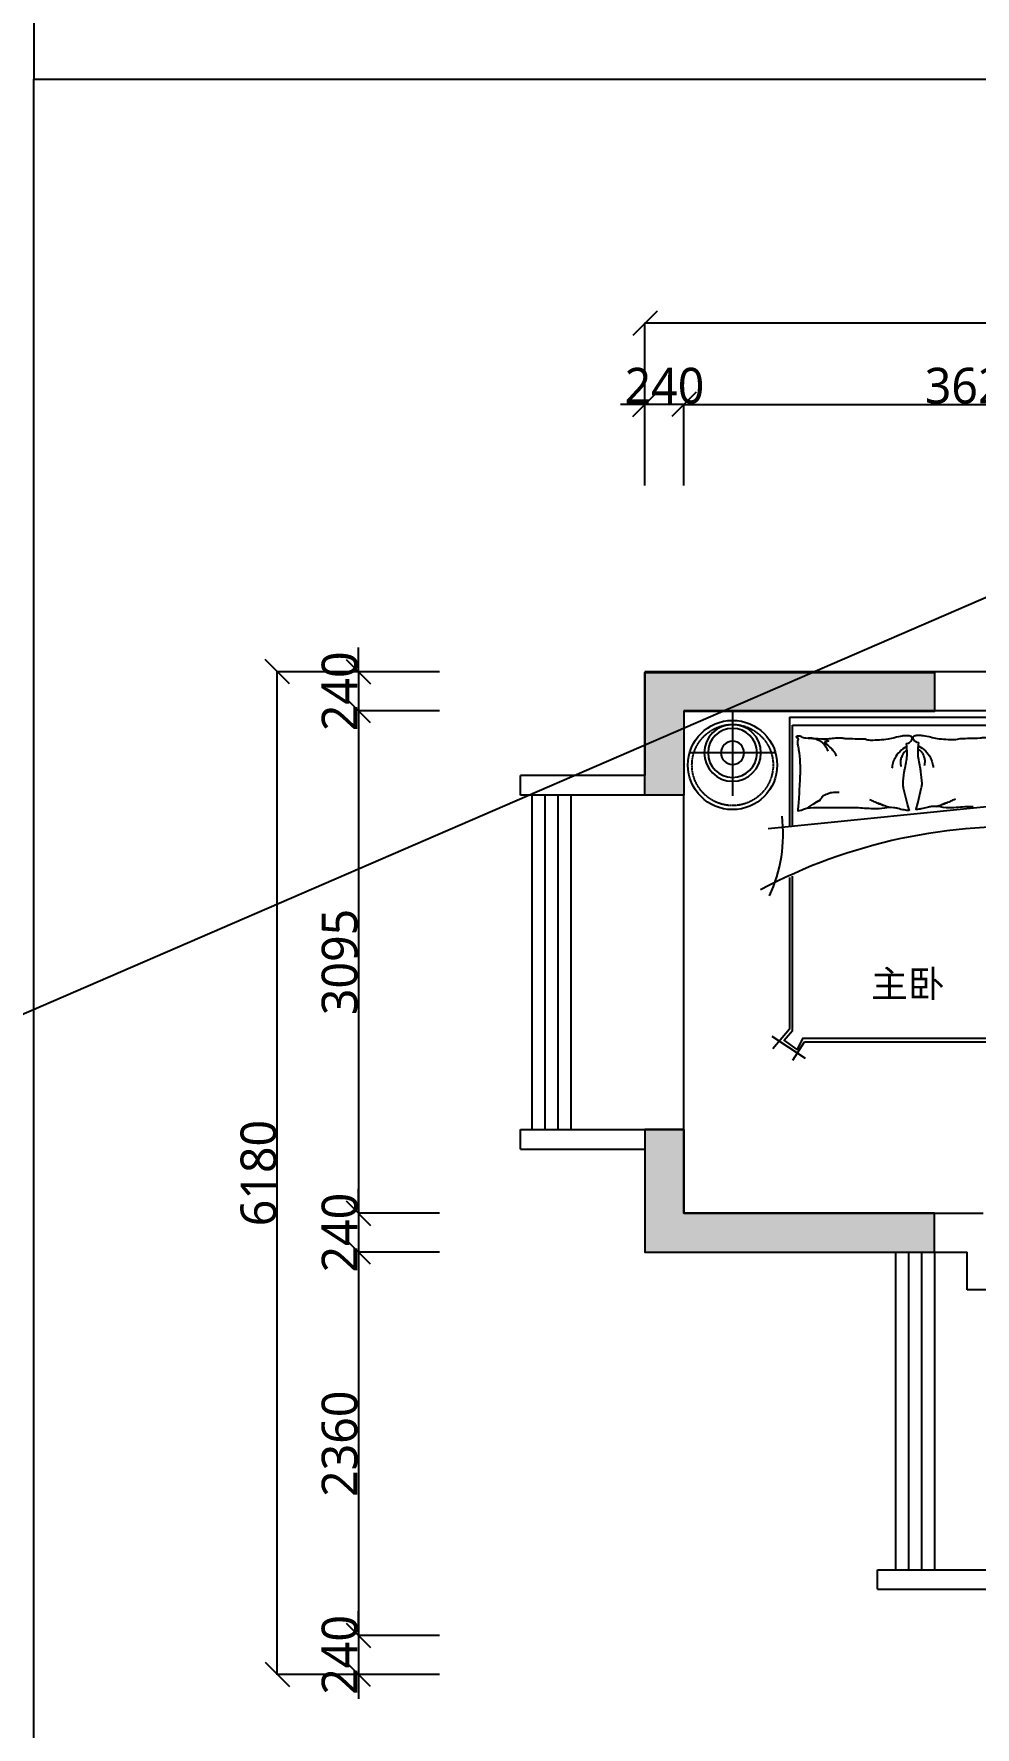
# Model space of a CAD drawing. Header units: millimetres. Extents: x -18923 to 87021, y -73077 to -1985.
# Drawn here: x 7563 to 13364, y -66033 to -55599 of the extents above; entities that cross this region are included whole.
import ezdxf

# ---------------------------------------------------------------- set-up
doc = ezdxf.new("R2010")
doc.units = ezdxf.units.MM
doc.header["$LTSCALE"] = 10
doc.linetypes.add('DASH', pattern=[0.35, 0.25, -0.1])
doc.layers.get('Defpoints').update_dxf_attribs({"color": 250})
for name, color, linetype in [('0文字-标注', 7, 'Continuous'), ('1结构-填充-剪力墙', 251, 'Continuous'), ('1结构-墙体', 7, 'Continuous'), ('1结构-楼梯-梯步', 49, 'Continuous'), ('1结构-窗及电梯', 133, 'Continuous'), ('2平面-家具-活动', 133, 'Continuous'), ('2平面-家具-细线', 8, 'Continuous'), ('5', 8, 'Continuous'), ('平面-文字', 255, 'Continuous')]:
    doc.layers.add(name, color=color, linetype=linetype)
doc.styles.add('dim_font', font='SIMPLEX.shx', dxfattribs={"width": 0.8})
doc.styles.add('图框－雅黑', font='')
doc.styles.get('图框－雅黑').set_extended_font_data('Microsoft YaHei')
doc.dimstyles.new('1-30', dxfattribs={"dimtxt": 150, "dimasz": 4, "dimexe": 1.5, "dimexo": 0, "dimgap": 0.6, "dimtad": 1, "dimdec": 0, "dimlfac": 30, "dimdsep": 46, "dimtxsty": 'dim_font', "dimblk": 'DOTSMALL', "dimcen": 4, "dimdle": 1.5, "dimclrd": 123, "dimclre": 123, "dimclrt": 256, "dimadec": 0, "dimazin": 0, "dimtfac": 1, "dimtdec": 0, "dimtix": 1, "dimtmove": 2, "dimatfit": 3, "dimldrblk": 'DOTSMALL', "dimfxl": 1.5, "dimarcsym": 0})

# ---------------------------------------------------------------- blocks, each defined once
blk = doc.blocks.new('_OBLIQUE')
at = {"color": 0, "linetype": 'ByBlock'}
blk.add_line((-0.5, -0.5), (0.5, 0.5), dxfattribs=at)
blk = doc.blocks.new('*D150')
at = {"layer": '0文字-标注', "color": 8, "lineweight": -2, "transparency": 16777216}
for p, q in [((10063, -59770), (9562, -59770)), ((9563, -59769), (9563, -62868)), ((10063, -62866), (9562, -62866))]:
    blk.add_line(p, q, dxfattribs=at)
at = {"layer": 'Defpoints', "color": 0, "transparency": 16777216}
for p in [(10063, -59770), (9563, -62866), (10063, -62866)]:
    blk.add_point(p, dxfattribs=at)
at = {"layer": '0文字-标注', "color": 8, "lineweight": -2, "transparency": 16777216, "xscale": 150, "yscale": 150, "zscale": 150}
for p, rotation in [((9563, -59770), 90), ((9563, -62866), 270)]:
    blk.add_blockref('_OBLIQUE', p, dxfattribs=dict(at, rotation=rotation))
at = {"layer": '0文字-标注', "color": 255, "transparency": 16777216, "insert": (9448, -61318), "char_height": 220, "attachment_point": 5, "rotation": 90, "style": '图框－雅黑'}
blk.add_mtext('3095', dxfattribs=at)
blk = doc.blocks.new('_DotSmall')
at = {"color": 0, "linetype": 'ByBlock', "const_width": 0.5}
blk.add_lwpolyline([(-0.0625, 0, 1), (0.0625, 0, 1)], format="xyb", close=True, dxfattribs=at)
blk = doc.blocks.new('*D151')
at = {"layer": '0文字-标注', "color": 8, "lineweight": -2, "transparency": 16777216}
for p, q in [((10063, -63106), (9562, -63106)), ((9563, -63105), (9563, -65470)), ((10063, -65468), (9562, -65468))]:
    blk.add_line(p, q, dxfattribs=at)
at = {"layer": 'Defpoints', "color": 0, "transparency": 16777216}
for p in [(10063, -63106), (9563, -65468), (10063, -65468)]:
    blk.add_point(p, dxfattribs=at)
at = {"layer": '0文字-标注', "color": 8, "lineweight": -2, "transparency": 16777216, "xscale": 150, "yscale": 150, "zscale": 150}
for p, rotation in [((9563, -63106), 90), ((9563, -65468), 270)]:
    blk.add_blockref('_OBLIQUE', p, dxfattribs=dict(at, rotation=rotation))
at = {"layer": '0文字-标注', "color": 255, "transparency": 16777216, "insert": (9448, -64287), "char_height": 220, "attachment_point": 5, "rotation": 90, "style": '图框－雅黑'}
blk.add_mtext('2360', dxfattribs=at)
blk = doc.blocks.new('*D152')
at = {"layer": '0文字-标注', "color": 8, "lineweight": -2, "transparency": 16777216}
for p, q in [((10063, -59530), (9062, -59530)), ((9063, -65710), (9063, -59529)), ((10063, -65708), (9062, -65708))]:
    blk.add_line(p, q, dxfattribs=at)
at = {"layer": 'Defpoints', "color": 0, "transparency": 16777216}
for p in [(9063, -59530), (10063, -59530), (10063, -65708)]:
    blk.add_point(p, dxfattribs=at)
at = {"layer": '0文字-标注', "color": 8, "lineweight": -2, "transparency": 16777216, "xscale": 150, "yscale": 150, "zscale": 150}
for p, rotation in [((9063, -59530), 90), ((9063, -65708), 270)]:
    blk.add_blockref('_OBLIQUE', p, dxfattribs=dict(at, rotation=rotation))
at = {"layer": '0文字-标注', "color": 255, "transparency": 16777216, "insert": (8948, -62619), "char_height": 220, "attachment_point": 5, "rotation": 90, "style": '图框－雅黑'}
blk.add_mtext('6180', dxfattribs=at)
blk = doc.blocks.new('*D153')
at = {"layer": '0文字-标注', "color": 8, "lineweight": -2, "transparency": 16777216}
for p, q in [((11567, -57882), (15194, -57882)), ((11569, -58382), (11569, -57881)), ((15193, -58382), (15193, -57881))]:
    blk.add_line(p, q, dxfattribs=at)
at = {"layer": 'Defpoints', "color": 0, "transparency": 16777216}
for p in [(15193, -57882), (11569, -58382), (15193, -58382)]:
    blk.add_point(p, dxfattribs=at)
at = {"layer": '0文字-标注', "color": 8, "lineweight": -2, "transparency": 16777216, "xscale": 150, "yscale": 150, "zscale": 150, "rotation": 180}
blk.add_blockref('_OBLIQUE', (11569, -57882), dxfattribs=at)
at = {"layer": '0文字-标注', "color": 8, "lineweight": -2, "transparency": 16777216, "xscale": 150, "yscale": 150, "zscale": 150}
blk.add_blockref('_OBLIQUE', (15193, -57882), dxfattribs=at)
at = {"layer": '0文字-标注', "color": 255, "transparency": 16777216, "insert": (13381, -57768), "char_height": 220, "attachment_point": 5, "style": '图框－雅黑'}
blk.add_mtext('3625', dxfattribs=at)
blk = doc.blocks.new('*D159')
at = {"layer": '0文字-标注', "color": 8, "lineweight": -2, "transparency": 16777216}
for p, q in [((31050, -57382), (11327, -57382)), ((11329, -58382), (11329, -57381)), ((31049, -58382), (31049, -57381))]:
    blk.add_line(p, q, dxfattribs=at)
at = {"layer": 'Defpoints', "color": 0, "transparency": 16777216}
for p in [(11329, -57382), (11329, -58382), (31049, -58382)]:
    blk.add_point(p, dxfattribs=at)
at = {"layer": '0文字-标注', "color": 8, "lineweight": -2, "transparency": 16777216, "xscale": 150, "yscale": 150, "zscale": 150, "rotation": 180}
blk.add_blockref('_OBLIQUE', (11329, -57382), dxfattribs=at)
at = {"layer": '0文字-标注', "color": 8, "lineweight": -2, "transparency": 16777216, "xscale": 150, "yscale": 150, "zscale": 150}
blk.add_blockref('_OBLIQUE', (31049, -57382), dxfattribs=at)
at = {"layer": '0文字-标注', "color": 255, "transparency": 16777216, "insert": (21189, -57268), "char_height": 220, "attachment_point": 5, "style": '图框－雅黑'}
blk.add_mtext('19720', dxfattribs=at)
blk = doc.blocks.new('*D160')
at = {"layer": '0文字-标注', "color": 8, "lineweight": -2, "transparency": 16777216}
for p, q in [((9563, -59530), (9563, -59380)), ((10063, -59530), (9562, -59530)), ((9563, -59530), (9563, -59770)), ((10063, -59770), (9562, -59770)), ((9563, -59770), (9563, -59920))]:
    blk.add_line(p, q, dxfattribs=at)
at = {"layer": 'Defpoints', "color": 0, "transparency": 16777216}
for p in [(10063, -59530), (9563, -59770), (10063, -59770)]:
    blk.add_point(p, dxfattribs=at)
at = {"layer": '0文字-标注', "color": 8, "lineweight": -2, "transparency": 16777216, "xscale": 150, "yscale": 150, "zscale": 150}
for p, rotation in [((9563, -59530), 270), ((9563, -59770), 90)]:
    blk.add_blockref('_OBLIQUE', p, dxfattribs=dict(at, rotation=rotation))
at = {"layer": '0文字-标注', "color": 255, "transparency": 16777216, "insert": (9448, -59650), "char_height": 220, "attachment_point": 5, "rotation": 90, "style": '图框－雅黑'}
blk.add_mtext('240', dxfattribs=at)
blk = doc.blocks.new('*D161')
at = {"layer": '0文字-标注', "color": 8, "lineweight": -2, "transparency": 16777216}
for p, q in [((9563, -62866), (9563, -62716)), ((10063, -62866), (9562, -62866)), ((9563, -62866), (9563, -63106)), ((10063, -63106), (9562, -63106)), ((9563, -63106), (9563, -63256))]:
    blk.add_line(p, q, dxfattribs=at)
at = {"layer": 'Defpoints', "color": 0, "transparency": 16777216}
for p in [(10063, -62866), (9563, -63106), (10063, -63106)]:
    blk.add_point(p, dxfattribs=at)
at = {"layer": '0文字-标注', "color": 8, "lineweight": -2, "transparency": 16777216, "xscale": 150, "yscale": 150, "zscale": 150}
for p, rotation in [((9563, -62866), 270), ((9563, -63106), 90)]:
    blk.add_blockref('_OBLIQUE', p, dxfattribs=dict(at, rotation=rotation))
at = {"layer": '0文字-标注', "color": 255, "transparency": 16777216, "insert": (9448, -62986), "char_height": 220, "attachment_point": 5, "rotation": 90, "style": '图框－雅黑'}
blk.add_mtext('240', dxfattribs=at)
blk = doc.blocks.new('*D162')
at = {"layer": '0文字-标注', "color": 8, "lineweight": -2, "transparency": 16777216}
for p, q in [((9563, -65468), (9563, -65318)), ((10063, -65468), (9562, -65468)), ((9563, -65468), (9563, -65708)), ((10063, -65708), (9562, -65708)), ((9563, -65708), (9563, -65858))]:
    blk.add_line(p, q, dxfattribs=at)
at = {"layer": 'Defpoints', "color": 0, "transparency": 16777216}
for p in [(10063, -65468), (9563, -65708), (10063, -65708)]:
    blk.add_point(p, dxfattribs=at)
at = {"layer": '0文字-标注', "color": 8, "lineweight": -2, "transparency": 16777216, "xscale": 150, "yscale": 150, "zscale": 150}
for p, rotation in [((9563, -65468), 270), ((9563, -65708), 90)]:
    blk.add_blockref('_OBLIQUE', p, dxfattribs=dict(at, rotation=rotation))
at = {"layer": '0文字-标注', "color": 255, "transparency": 16777216, "insert": (9448, -65588), "char_height": 220, "attachment_point": 5, "rotation": 90, "style": '图框－雅黑'}
blk.add_mtext('240', dxfattribs=at)
blk = doc.blocks.new('*D163')
at = {"layer": '0文字-标注', "color": 8, "lineweight": -2, "transparency": 16777216}
for p, q in [((11329, -57882), (11179, -57882)), ((11329, -58382), (11329, -57881)), ((11569, -57882), (11329, -57882)), ((11569, -58382), (11569, -57881)), ((11569, -57882), (11719, -57882))]:
    blk.add_line(p, q, dxfattribs=at)
at = {"layer": 'Defpoints', "color": 0, "transparency": 16777216}
for p in [(11329, -57882), (11329, -58382), (11569, -58382)]:
    blk.add_point(p, dxfattribs=at)
at = {"layer": '0文字-标注', "color": 8, "lineweight": -2, "transparency": 16777216, "xscale": 150, "yscale": 150, "zscale": 150}
blk.add_blockref('_OBLIQUE', (11329, -57882), dxfattribs=at)
at = {"layer": '0文字-标注', "color": 8, "lineweight": -2, "transparency": 16777216, "xscale": 150, "yscale": 150, "zscale": 150, "rotation": 180}
blk.add_blockref('_OBLIQUE', (11569, -57882), dxfattribs=at)
at = {"layer": '0文字-标注', "color": 255, "transparency": 16777216, "insert": (11449, -57768), "char_height": 220, "attachment_point": 5, "style": '图框－雅黑'}
blk.add_mtext('240', dxfattribs=at)
blk = doc.blocks.new('df')
at = {"color": 8, "linetype": 'DASH', "ltscale": 400}
for p, q in [((137444.6, 23361.8), (137444.6, 23715.5)), ((137444.6, 23361.8), (137444.6, 23715.5)), ((137267.7, 23538.7), (137621.4, 23538.7))]:
    blk.add_line(p, q, dxfattribs=at)
at = {"ltscale": 300}
for radius in [117.2, 101.1, 47.9]:
    blk.add_circle((137444.6, 23538.7), radius, dxfattribs=at)
at = {"layer": '5', "linetype": 'DASH', "ltscale": 400}
blk.add_line((137267.7, 23538.7), (137621.4, 23538.7), dxfattribs=at)
at = {"layer": '5', "ltscale": 300}
blk.add_circle((137444.6, 23538.7), 101.1, dxfattribs=at)
blk = doc.blocks.new('A$C4CFE7BAD')
for p, q in [((-1966, 857), (-2101, 653)), ((-1923, 750), (-2043, 851)), ((-687, 881), (-511, -849)), ((-989, 750), (-1923, 750)), ((0, 750), (-676, 750)), ((0, 750), (0, -750)), ((-2114, 728), (-2000, 656)), ((-2000, 656), (-2000, -656)), ((-2000, -656), (-2135, -714)), ((-2105, -652), (-1966, -849)), ((-2041, -851), (-1923, -750)), ((-1923, -750), (-678, -750)), ((-520, -750), (0, -750))]:
    blk.add_line(p, q)
at = {"color": 8}
for p, q in [((-674, 730), (-50, 730)), ((-50, 730), (-50, -730)), ((-521, -730), (-50, -730))]:
    blk.add_line(p, q, dxfattribs=at)
blk.add_lwpolyline([(-675, -730), (-1931, -730), (-1991, -782), (-2047, -701), (-1980, -669), (-1980, 669), (-2047, 701), (-1991, 782), (-1931, 730), (-979, 730)], dxfattribs=at)
for points in [[(-162, 28, 0.263368), (-140, -5, 0.494818), (-117, 6, 0.049225), (-115, 27, 0.036831), (-117, 55, 0.031893), (-127, 101, -0.035782), (-136, 141, -0.032941), (-143, 249, -0.10377), (-136, 283, -0.006538), (-133, 407, 0.033397), (-130, 431, 0.03204), (-131, 476, -0.038141), (-135, 513, -0.010837), (-134, 591, -0.014624), (-130, 648, -0.111249), (-121, 675, 0.153708), (-117, 695, 0.076444), (-119, 704, 0.215512), (-121, 707, 0.585858), (-125, 704, -0.363489), (-128, 698, -0.191716), (-142, 698, 0.129675), (-162, 700, 0.01735), (-182, 696, -0.019326), (-200, 693, -0.018818), (-282, 685, -0.021828), (-353, 684, -0.006204), (-394, 686, -0.001963), (-522, 693, -0.028341), (-565, 698, 0.117014), (-576, 698, 0.36606), (-577, 696, 0.03973), (-574, 680, 0.048309), (-567, 663, -0.062981), (-562, 650, -0.04058), (-558, 622, -0.014345), (-556, 542, -0.007469), (-557, 432, -0.008703), (-557, 337, -0.008762), (-560, 286, 0.008153), (-563, 231, 0.06251), (-558, 162, -0.078669), (-556, 108, -0.047825), (-561, 81, 0.034494), (-570, 44, 0.023571), (-574, 14, 0.510228), (-572, 12), (-536, 21), (-437, 46, -0.073041), (-414, 49, -0.023305), (-340, 42, -0.018299), (-313, 37, 0.01097), (-267, 28, 0.042281), (-226, 24, 0.027201), (-162, 28)], [(-552, -383, 0.016207), (-552, -356, 0.008762), (-555, -305, -0.008153), (-559, -250, -0.06251), (-553, -182, 0.078669), (-551, -127, 0.047825), (-556, -100, -0.034494), (-565, -63, -0.023571), (-569, -33, -0.510228), (-568, -32), (-531, -41), (-432, -65, 0.073041), (-409, -68, 0.023305), (-336, -61, 0.018299), (-308, -56, -0.01097), (-263, -47, -0.042281), (-221, -44, -0.027201), (-157, -47)], [(-158, -47, -0.263368), (-135, -14, -0.494818), (-113, -25, -0.049225), (-111, -46, -0.036831), (-113, -74, -0.031893), (-122, -120, 0.035782), (-131, -161, 0.032941), (-138, -268, 0.10377), (-131, -302, 0.006538), (-128, -426, -0.033397), (-125, -450, -0.03204), (-126, -495, 0.038141), (-130, -532, 0.010837), (-129, -610, 0.014624), (-125, -667, 0.111249), (-117, -694, -0.153708), (-112, -715, -0.076444), (-114, -724, -0.215512), (-116, -726, -0.585858), (-120, -723, 0.363489), (-123, -717, 0.191716), (-137, -717, -0.129675), (-157, -719, -0.01735), (-177, -716, 0.019326), (-195, -712, 0.018818), (-277, -705, 0.021828), (-348, -703, 0.006204), (-389, -705, 0.001963), (-517, -712, 0.003705), (-523, -713, -0.117014)]]:
    blk.add_lwpolyline(points, format="xyb")
for points in [[(-560, 639, -0.016108), (-529, 592, -0.024599), (-511, 560, -0.018313), (-483, 541, -0.015937), (-468, 506, -0.072521), (-464, 486, -0.033339), (-463, 443)], [(-128, 635, -0.088153), (-132, 593, -0.088153), (-150, 556, -0.077547), (-176, 530, -0.077547), (-209, 513)], [(-135, 536, -0.027842), (-147, 508, -0.032548), (-157, 533, -0.023666), (-186, 499, -0.031223), (-211, 476, -0.046801), (-220, 470, -0.023191), (-240, 461)], [(-555, 137, -0.009729), (-544, 169, -0.009729), (-532, 202, -0.007971), (-521, 228, -0.007971), (-509, 253)], [(-182, 28, 0.077379), (-213, 70, 0.077379), (-254, 100, 0.047525), (-284, 112, 0.047525), (-315, 118)], [(-202, 26, 0.05369), (-217, 43, 0.070312), (-232, 53, 0.015448), (-242, 57, 0.013244), (-254, 62, 0.082127), (-276, 66, 0.064164), (-304, 62)], [(-178, -47, -0.077379), (-208, -89, -0.077379), (-250, -119, -0.047525), (-279, -131, -0.047525), (-311, -137)], [(-197, -45, -0.05369), (-212, -62, -0.070312), (-227, -72, -0.015448), (-237, -77, -0.013244), (-250, -81, -0.082127), (-271, -85, -0.064164), (-299, -81)], [(-550, -156, 0.009729), (-539, -189, 0.009729), (-527, -221, 0.007971), (-516, -247, 0.007971), (-504, -273)], [(-531, -622, 0.003584), (-524, -612, 0.024599), (-506, -580, 0.018313), (-478, -561, 0.015937), (-463, -525, 0.072521), (-459, -505, 0.033339), (-459, -462)], [(-130, -555, 0.027842), (-143, -527, 0.032548), (-152, -552, 0.023666), (-182, -518, 0.031223), (-206, -496, 0.046801), (-216, -489, 0.023191), (-236, -480)], [(-123, -654, 0.088153), (-127, -612, 0.088153), (-146, -575, 0.077547), (-172, -549, 0.077547), (-204, -532)]]:
    blk.add_lwpolyline(points, format="xyb", dxfattribs=at)
for points in [[(-529, 592), (-529, 592, -0.024599), (-511, 560), (-511, 560, 0.024599), (-529, 592), (-529, 592)], [(-211, 476, 0.031223), (-186, 499, 0.023666), (-157, 533), (-157, 533, -0.023666), (-186, 499), (-186, 499), (-186, 499, -0.031223), (-211, 476)], [(-206, -496, -0.031223), (-182, -518, -0.023666), (-152, -552), (-152, -552, 0.023666), (-182, -518), (-182, -518), (-182, -518, 0.031223), (-206, -496)]]:
    blk.add_lwpolyline(points, format="xyb", close=True, dxfattribs=at)
for points in [[(-532, 200, -0.001202), (-531, 204, 0.001708), (-533, 199, -0.000179), (-533, 199, -0.001055), (-531, 203, 0.001291), (-533, 198, -0.001222), (-531, 202, -0.00077), (-530, 205, 0.010733), (-544, 169, -0.000007), (-544, 169, -0.009297)], [(-572, 12), (-574, 12, -0.001167), (-574, 14, 0.510231)], [(-528, -219, 0.001202), (-526, -223, -0.001708), (-528, -218, 0.000179), (-528, -218, 0.001055), (-527, -222, -0.001291), (-528, -218, 0.001222), (-527, -222, 0.00077), (-526, -224, -0.010733), (-539, -189, 0.000007), (-539, -189, 0.009297)]]:
    blk.add_lwpolyline(points, format="xyb", close=True)
for points in [[(-276, 66), (-276, 66)], [(-271, -85), (-271, -85)]]:
    blk.add_lwpolyline(points, close=True, dxfattribs=at)
for centre, radius, start, end in [((-719, 1701), 913, 245.2664, 276.8558), ((-3988, -631), 3313, 356.1075, 28.0545), ((-600, -1144), 350, 70.8864, 108.0112)]:
    blk.add_arc(centre, radius, start, end)

msp = doc.modelspace()

# ---------------------------------------------------------------- hatches: boundary and pattern name
at = {"layer": '1结构-填充-剪力墙'}
h = msp.add_hatch(color=256, dxfattribs=at)
h.dxf.hatch_style = 1
h.paths.add_polyline_path([(13113.7, -59534.4), (11328.7, -59534.4), (11328.7, -60289.4), (11568.7, -60289.4), (11568.7, -59774.4), (11568.7, -59770.4), (13113.7, -59770.4)])
h = msp.add_hatch(color=256, dxfattribs=at)
h.dxf.hatch_style = 1
h.paths.add_polyline_path([(13113.7, -62866.4), (11568.7, -62866.4), (11568.7, -62351.4), (11328.7, -62351.4), (11328.7, -63106.4), (13113.7, -63106.4)])

# ---------------------------------------------------------------- linework, layer by layer
at = {"layer": '1结构-墙体'}
for p, q in [((15432.7, -59530.4), (11328.7, -59530.4)), ((11328.7, -59530.4), (11328.7, -60169.4)), ((15192.7, -59770.4), (11568.7, -59770.4)), ((11568.7, -59770.4), (11568.7, -60289.4)), ((11328.7, -60169.4), (10562.7, -60169.4)), ((10562.7, -60289.4), (10562.7, -60169.4)), ((11568.7, -60289.4), (10562.7, -60289.4)), ((10562.7, -62351.4), (11568.7, -62351.4)), ((10562.7, -62471.4), (10562.7, -62351.4)), ((11568.7, -62351.4), (11568.7, -62866.4)), ((10562.7, -62471.4), (11328.7, -62471.4)), ((11328.7, -62471.4), (11328.7, -63106.4)), ((11568.7, -62866.4), (13413.7, -62866.4)), ((11328.7, -63106.4), (13313.7, -63106.4)), ((13313.7, -63339.4), (13313.7, -63106.4)), ((15311.7, -63339.4), (13313.7, -63339.4)), ((12761, -65063.4), (13781.7, -65063.4)), ((12761, -65183.4), (12761, -65063.4)), ((12761, -65183.4), (13541.7, -65183.4))]:
    msp.add_line(p, q, dxfattribs=at)
for points in [[(11568.7, -60289.4), (11328.7, -60289.4), (11328.7, -59534.4), (13113.7, -59534.4), (13113.7, -59774.4), (11568.7, -59774.4)], [(11568.7, -62351.4), (11328.7, -62351.4), (11328.7, -63106.4), (13113.7, -63106.4), (13113.7, -62866.4), (11568.7, -62866.4)]]:
    msp.add_lwpolyline(points, close=True, dxfattribs=at)
at = {"layer": '1结构-楼梯-梯步'}
msp.add_line((60534.7, -38680.5), (-18923.3, -73076.9), dxfattribs=at)
at = {"layer": '1结构-窗及电梯'}
for p, q in [((10631.7, -60289.4), (10631.7, -62351.4)), ((10711.7, -60289.4), (10711.7, -62351.4)), ((10791.7, -60289.4), (10791.7, -62351.4)), ((10871.7, -60289.4), (10871.7, -62351.4)), ((11568.7, -62351.4), (11568.7, -60289.4)), ((12873.7, -63106.4), (12873.7, -65063.4)), ((12953.7, -63106.4), (12953.7, -65063.4)), ((13033.7, -63106.4), (13033.7, -65063.4)), ((13113.7, -63106.4), (13113.7, -65063.4))]:
    msp.add_line(p, q, dxfattribs=at)
at = {"layer": '2平面-家具-活动'}
msp.add_circle((11868.7, -60104.4), 275, dxfattribs=at)
at = {"layer": '2平面-家具-细线', "color": 8, "linetype": 'DASH', "ltscale": 0.5}
msp.add_circle((11868.7, -60104.4), 250, dxfattribs=at)
at = {"layer": 'Defpoints', "color": 1}
for points in [[(34048.7, -51551.2), (7562.7, -51551.2), (7562.7, -55878.7), (34048.7, -55878.7)], [(7562.7, -55878.7), (34048.7, -55878.7), (34048.7, -68749.4), (7562.7, -68749.4)]]:
    msp.add_lwpolyline(points, close=True, dxfattribs=at)

# ---------------------------------------------------------------- block references
at = {"layer": '2平面-家具-活动', "extrusion": (0, 0, -1), "xscale": 1.492663972545415, "yscale": 1.492663972545415, "zscale": -1.492663972720542, "rotation": 270}
msp.add_blockref('df', (-47004, 145129.2), dxfattribs=at)
at = {"layer": '2平面-家具-活动', "rotation": 89.99999999999999}
msp.add_blockref('A$C4CFE7BAD', (12968.7, -59809.4), dxfattribs=at)

# ---------------------------------------------------------------- texts
at = {"layer": '平面-文字', "style": '图框－雅黑'}
msp.add_text('主卧', height=166.4, dxfattribs=at).set_placement((12721.9, -61535.7))

# ---------------------------------------------------------------- dimensions: what is measured, and where the dimension line sits
at = {"layer": '0文字-标注'}
for base, p1, p2, picture, middle in [((11328.7, -57382.4), (31048.7, -58382.4), (11328.7, -58382.4), '*D159', (21188.7, -57267.6)), ((11328.7, -57882.4), (11568.7, -58382.4), (11328.7, -58382.4), '*D163', (11448.7, -57768.1)), ((15192.7, -57882.4), (11568.7, -58382.4), (15192.7, -58382.4), '*D153', (13380.7, -57768.1))]:
    dim = msp.add_linear_dim(base=base, p1=p1, p2=p2, dimstyle='1-30', override={"dimtxt": 220, "dimasz": 150, "dimexe": 1, "dimlfac": 1, "dimrnd": 5, "dimtxsty": '图框－雅黑', "dimblk1": 'OBLIQUE', "dimblk2": 'OBLIQUE', "dimsah": 1, "dimclrd": 8, "dimclre": 8, "dimclrt": 255}, dxfattribs=at)
    dim.commit()
    dim.dimension.update_dxf_attribs({"geometry": picture, "text_midpoint": middle})
for base, p1, p2, picture, middle in [((9062.7, -59530.4), (10062.7, -65708.4), (10062.7, -59530.4), '*D152', (8947.8, -62619.4)), ((9562.7, -59770.4), (10062.7, -59530.4), (10062.7, -59770.4), '*D160', (9448.4, -59650.4)), ((9562.7, -62866.4), (10062.7, -59770.4), (10062.7, -62866.4), '*D150', (9448.3, -61318.4)), ((9562.7, -63106.4), (10062.7, -62866.4), (10062.7, -63106.4), '*D161', (9448.4, -62986.4)), ((9562.7, -65468.4), (10062.7, -63106.4), (10062.7, -65468.4), '*D151', (9448.4, -64287.4)), ((9562.7, -65708.4), (10062.7, -65468.4), (10062.7, -65708.4), '*D162', (9448.4, -65588.4))]:
    dim = msp.add_linear_dim(base=base, p1=p1, p2=p2, angle=90, dimstyle='1-30', override={"dimtxt": 220, "dimasz": 150, "dimexe": 1, "dimlfac": 1, "dimrnd": 5, "dimtxsty": '图框－雅黑', "dimblk1": 'OBLIQUE', "dimblk2": 'OBLIQUE', "dimsah": 1, "dimclrd": 8, "dimclre": 8, "dimclrt": 255}, dxfattribs=at)
    dim.commit()
    dim.dimension.update_dxf_attribs({"geometry": picture, "text_midpoint": middle})

doc.saveas('drawing.dxf')
